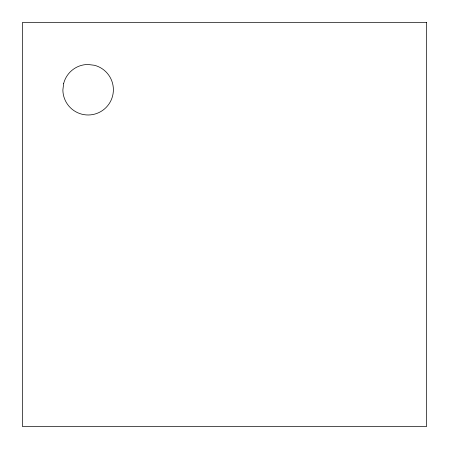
<?xml version="1.0" encoding="UTF-8"?>
<svg xmlns="http://www.w3.org/2000/svg" width="449" height="449" viewBox="0 0 449 449"><rect width="100%" height="100%" fill="white"/><g stroke="black" fill="none" stroke-linecap="round" stroke-linejoin="round"><path stroke-width="0.67" d="M63.679 83.402L62.871 89.946A25.256 25.256 0 0 0 86.135 114.91A25.256 25.256 0 0 0 113.036 93.908A25.256 25.256 0 0 0 94.458 65.285L87.914 64.476A25.256 25.256 0 0 0 63.679 83.402M426.55 22.45L22.45 22.45L22.45 426.55L426.55 426.55L426.55 22.45"/></g></svg>
